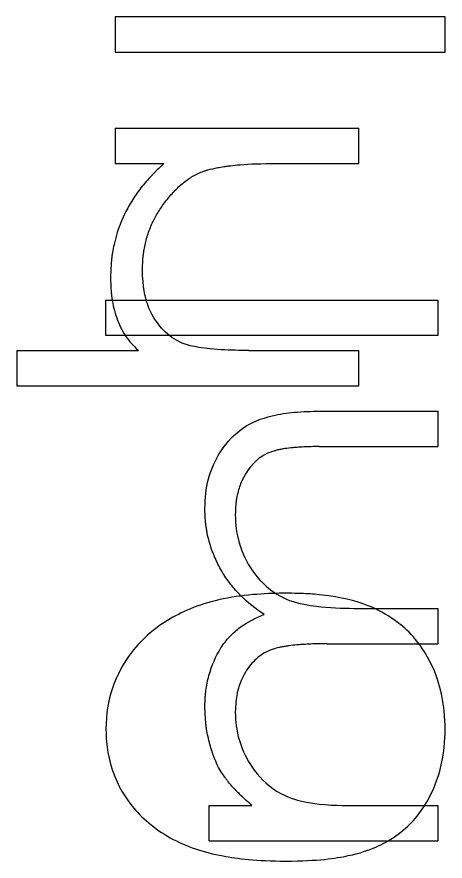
# Model space of a CAD drawing. Header units: inches. Extents: x -0.24 to 0.24, y -1.88 to 1.97.
# Drawn here: x 0.0591 to 0.1243, y 1.0588 to 1.1872 of the extents above; entities that cross this region are included whole.
import ezdxf

# ---------------------------------------------------------------- set-up
doc = ezdxf.new("R2010")
doc.units = ezdxf.units.IN
doc.layers.get('0').update_dxf_attribs({"linetype": 'CONTINUOUS'})

msp = doc.modelspace()

# ---------------------------------------------------------------- linework, layer by layer
for p, q in [((0.07408, 1.17031), (0.11115, 1.17031)), ((0.07408, 1.17031), (0.07408, 1.16492)), ((0.11115, 1.16492), (0.11115, 1.17031)), ((0.07408, 1.16492), (0.0815, 1.16492)), ((0.09848, 1.16492), (0.11115, 1.16492)), ((0.05913, 1.13646), (0.07762, 1.13646)), ((0.05913, 1.13646), (0.05913, 1.13108)), ((0.09444, 1.13646), (0.11115, 1.13646)), ((0.11115, 1.13108), (0.11115, 1.13646)), ((0.05913, 1.13108), (0.11115, 1.13108)), ((0.10516, 1.12723), (0.12319, 1.12723)), ((0.12319, 1.12723), (0.12319, 1.12185)), ((0.10514, 1.12185), (0.12319, 1.12185)), ((0.11045, 1.09723), (0.12319, 1.09723)), ((0.12319, 1.09723), (0.12319, 1.09185)), ((0.10633, 1.09185), (0.12319, 1.09185)), ((0.0884, 1.06185), (0.0884, 1.06723)), ((0.0884, 1.06723), (0.0949, 1.06723)), ((0.10936, 1.06723), (0.12319, 1.06723)), ((0.12319, 1.06723), (0.12319, 1.06185)), ((0.0884, 1.06185), (0.12319, 1.06185))]:
    msp.add_line(p, q)
for points in [[(0.12429, 1.18185), (0.12429, 1.18723), (0.07408, 1.18723), (0.07408, 1.18185)], [(0.07268, 1.13877), (0.07268, 1.14415), (0.12319, 1.14415), (0.12319, 1.13877)]]:
    msp.add_lwpolyline(points, close=True)
for points, knots in [([(0.0815, 1.16492), (0.08112, 1.16456), (0.08079, 1.16424), (0.0805, 1.16397), (0.08036, 1.16383), (0.08023, 1.1637), (0.08011, 1.16358), (0.08005, 1.16352), (0.08, 1.16347), (0.07995, 1.16342), (0.07989, 1.16336), (0.07987, 1.16334), (0.0798, 1.16326), (0.07924, 1.16269), (0.07874, 1.16212), (0.07821, 1.16145), (0.07768, 1.16079), (0.0772, 1.16011), (0.07676, 1.15942), (0.07632, 1.15874), (0.07594, 1.15806), (0.07557, 1.15732), (0.07485, 1.15584), (0.07429, 1.15427), (0.07392, 1.1526), (0.07382, 1.15218), (0.07374, 1.15176), (0.07368, 1.15135), (0.07364, 1.15114), (0.07361, 1.15093), (0.07358, 1.15072), (0.07357, 1.15062), (0.07356, 1.15052), (0.07355, 1.15041), (0.07353, 1.15031), (0.07352, 1.15017), (0.07351, 1.1501), (0.07346, 1.14954), (0.07341, 1.1487), (0.07338, 1.14757)], [0, 0, 0, 0, 0.062511, 0.062511, 0.062511, 0.09375, 0.09375, 0.09375, 0.109377, 0.109377, 0.109377, 0.125, 0.125, 0.125, 0.25, 0.25, 0.25, 0.374999, 0.374999, 0.374999, 0.5, 0.5, 0.5, 0.75, 0.75, 0.75, 0.812549, 0.812549, 0.812549, 0.84375, 0.84375, 0.84375, 0.859382, 0.859382, 0.859382, 0.875, 0.875, 0.875, 1, 1, 1, 1]), ([(0.07824, 1.14876), (0.07825, 1.14951), (0.07828, 1.15014), (0.07835, 1.15079), (0.07837, 1.15097), (0.07839, 1.15114), (0.07841, 1.1513), (0.07843, 1.15145), (0.07846, 1.15163), (0.07849, 1.15181), (0.07855, 1.15214), (0.07861, 1.15247), (0.07869, 1.15278), (0.07884, 1.15344), (0.07903, 1.15408), (0.07926, 1.15471), (0.07937, 1.15502), (0.0795, 1.15533), (0.07963, 1.15563), (0.07977, 1.15593), (0.07992, 1.15626), (0.08006, 1.15652), (0.08034, 1.15706), (0.08066, 1.15759), (0.08103, 1.15813), (0.08139, 1.15867), (0.08181, 1.15922), (0.08224, 1.15975), (0.08268, 1.16027), (0.08312, 1.16075), (0.08357, 1.16119), (0.08403, 1.16162), (0.08448, 1.16201), (0.08497, 1.16237), (0.08546, 1.16273), (0.08597, 1.16304), (0.08651, 1.16331), (0.08678, 1.16344), (0.08706, 1.16356), (0.08734, 1.16367), (0.08748, 1.16372), (0.08761, 1.16377), (0.08775, 1.16381), (0.0879, 1.16386), (0.08808, 1.16392), (0.08819, 1.16395), (0.08862, 1.16407), (0.08913, 1.16419), (0.0897, 1.16429), (0.08999, 1.16435), (0.0903, 1.1644), (0.09062, 1.16445), (0.09078, 1.16447), (0.09095, 1.1645), (0.09112, 1.16452), (0.09129, 1.16455), (0.09153, 1.16458), (0.09164, 1.16459), (0.09212, 1.16465), (0.09254, 1.16469), (0.09308, 1.16474), (0.09454, 1.16486), (0.09645, 1.16492), (0.09848, 1.16492)], [0, 0, 0, 0, 0.0625, 0.0625, 0.0625, 0.079734, 0.079734, 0.079734, 0.095037, 0.095037, 0.095037, 0.125, 0.125, 0.125, 0.1875, 0.1875, 0.1875, 0.218718, 0.218718, 0.218718, 0.249776, 0.249776, 0.249776, 0.312287, 0.312287, 0.312287, 0.374811, 0.374811, 0.374811, 0.43723, 0.43723, 0.43723, 0.499893, 0.499893, 0.499893, 0.562824, 0.562824, 0.562824, 0.594219, 0.594219, 0.594219, 0.609375, 0.609375, 0.609375, 0.625, 0.625, 0.625, 0.6875, 0.6875, 0.6875, 0.71875, 0.71875, 0.71875, 0.734375, 0.734375, 0.734375, 0.75, 0.75, 0.75, 0.817761, 0.817761, 0.817761, 1, 1, 1, 1]), ([(0.09444, 1.13646), (0.09306, 1.13647), (0.09162, 1.1365), (0.08865, 1.13668), (0.08745, 1.13683), (0.08576, 1.13712), (0.08461, 1.13735), (0.08247, 1.13856), (0.0816, 1.13932), (0.07984, 1.14143), (0.0793, 1.14265), (0.07866, 1.14455), (0.07827, 1.14615), (0.07824, 1.14876)], [-0.1151698, -0.1151698, -0.1151698, -0.1151698, -0.0926091, -0.0926091, -0.0667144, -0.0667144, -0.0505376, -0.0505376, -0.0378882, -0.0378882, -0.0198788, -0.0198788, 0, 0, 0, 0]), ([(0.07338, 1.14757), (0.07339, 1.14691), (0.07342, 1.14633), (0.07345, 1.14581), (0.07347, 1.14555), (0.07349, 1.1453), (0.07351, 1.14508), (0.07352, 1.14497), (0.07353, 1.14486), (0.07355, 1.14475), (0.07356, 1.14465), (0.07357, 1.14458), (0.07359, 1.14445), (0.07366, 1.14392), (0.07376, 1.1434), (0.07388, 1.1429), (0.07401, 1.1424), (0.07414, 1.14194), (0.07432, 1.14144), (0.0745, 1.14094), (0.0747, 1.14046), (0.07492, 1.14), (0.07515, 1.13954), (0.07538, 1.13914), (0.07567, 1.1387), (0.07581, 1.13848), (0.07596, 1.13827), (0.07611, 1.13807), (0.07619, 1.13797), (0.07627, 1.13787), (0.07634, 1.13778), (0.07642, 1.13768), (0.07652, 1.13757), (0.07658, 1.13751), (0.0768, 1.13726), (0.07715, 1.13691), (0.07762, 1.13646)], [0, 0, 0, 0, 0.125011, 0.125011, 0.125011, 0.1875, 0.1875, 0.1875, 0.218752, 0.218752, 0.218752, 0.25, 0.25, 0.25, 0.375, 0.375, 0.375, 0.5, 0.5, 0.5, 0.624982, 0.624982, 0.624982, 0.75, 0.75, 0.75, 0.8125, 0.8125, 0.8125, 0.843757, 0.843757, 0.843757, 0.875, 0.875, 0.875, 1, 1, 1, 1]), ([(0.08773, 1.11239), (0.08779, 1.11408), (0.08788, 1.11541), (0.0887, 1.11843), (0.08931, 1.11981), (0.09115, 1.12267), (0.09225, 1.12374), (0.09483, 1.12554), (0.09625, 1.12613), (0.09911, 1.1268), (0.10023, 1.12696), (0.10262, 1.12718), (0.10392, 1.12722), (0.10516, 1.12723)], [-0.07714685, -0.07714685, -0.07714685, -0.07714685, -0.0652384, -0.0652384, -0.05389282, -0.05389282, -0.03909815, -0.03909815, -0.02248694, -0.02248694, -0.01182451, -0.01182451, 0, 0, 0, 0]), ([(0.10514, 1.12185), (0.10431, 1.12184), (0.10353, 1.12183), (0.1028, 1.12179), (0.10244, 1.12178), (0.10209, 1.12175), (0.10176, 1.12173), (0.10159, 1.12172), (0.10142, 1.1217), (0.10126, 1.12169), (0.10118, 1.12168), (0.1011, 1.12168), (0.10102, 1.12167), (0.10095, 1.12166), (0.10091, 1.12166), (0.10079, 1.12165), (0.10039, 1.1216), (0.1, 1.12155), (0.09965, 1.12149), (0.09947, 1.12146), (0.0993, 1.12143), (0.09914, 1.12139), (0.09896, 1.12136), (0.09873, 1.12131), (0.09854, 1.12125), (0.09847, 1.12123), (0.0984, 1.12121), (0.09833, 1.12119), (0.09801, 1.1211), (0.09771, 1.121), (0.09743, 1.12088), (0.09726, 1.12081), (0.0971, 1.12074), (0.09694, 1.12066), (0.09678, 1.12057), (0.09668, 1.12052), (0.09649, 1.1204), (0.09518, 1.11957), (0.09406, 1.11818), (0.09336, 1.11663), (0.0931, 1.11605), (0.09289, 1.11543), (0.09273, 1.11478), (0.09268, 1.11457), (0.09262, 1.11429), (0.09259, 1.11412), (0.09255, 1.11393), (0.09252, 1.11372), (0.09249, 1.11353), (0.09247, 1.11336), (0.09245, 1.11317), (0.09243, 1.11295), (0.0924, 1.11252), (0.09237, 1.11198), (0.09236, 1.11145)], [0, 0, 0, 0, 0.125011, 0.125011, 0.125011, 0.187509, 0.187509, 0.187509, 0.218756, 0.218756, 0.218756, 0.234375, 0.234375, 0.234375, 0.25, 0.25, 0.25, 0.304276, 0.304276, 0.304276, 0.332488, 0.332488, 0.332488, 0.362881, 0.362881, 0.362881, 0.375, 0.375, 0.375, 0.430628, 0.430628, 0.430628, 0.465146, 0.465146, 0.465146, 0.5, 0.5, 0.5, 0.75, 0.75, 0.75, 0.84375, 0.84375, 0.84375, 0.875, 0.875, 0.875, 0.9106, 0.9106, 0.9106, 0.940723, 0.940723, 0.940723, 1, 1, 1, 1]), ([(0.09675, 1.09631), (0.09538, 1.09721), (0.09431, 1.09805), (0.09318, 1.09918), (0.09291, 1.09945), (0.09266, 1.09971), (0.09241, 1.1), (0.09213, 1.10031), (0.09188, 1.10061), (0.09164, 1.10093), (0.0914, 1.10124), (0.09116, 1.10156), (0.09094, 1.10188), (0.09072, 1.10221), (0.09053, 1.10251), (0.09032, 1.10287), (0.0899, 1.1036), (0.08953, 1.10434), (0.08921, 1.10509), (0.08905, 1.10547), (0.0889, 1.10585), (0.08876, 1.10624), (0.08863, 1.10662), (0.08851, 1.10698), (0.0884, 1.1074), (0.08828, 1.10782), (0.08818, 1.10824), (0.08809, 1.10865), (0.08805, 1.10885), (0.08802, 1.10906), (0.08798, 1.10926), (0.08797, 1.10936), (0.08795, 1.10946), (0.08793, 1.10956), (0.08792, 1.10966), (0.0879, 1.10979), (0.08789, 1.10986), (0.08782, 1.11042), (0.08777, 1.11126), (0.08773, 1.11239)], [0, 0, 0, 0, 0.25, 0.25, 0.25, 0.309525, 0.309525, 0.309525, 0.373354, 0.373354, 0.373354, 0.436996, 0.436996, 0.436996, 0.5, 0.5, 0.5, 0.625, 0.625, 0.625, 0.687499, 0.687499, 0.687499, 0.75, 0.75, 0.75, 0.812529, 0.812529, 0.812529, 0.84375, 0.84375, 0.84375, 0.85938, 0.85938, 0.85938, 0.875, 0.875, 0.875, 1, 1, 1, 1]), ([(0.09236, 1.11145), (0.0924, 1.11008), (0.09249, 1.1086), (0.09364, 1.10503), (0.09442, 1.1037), (0.09643, 1.10096), (0.09774, 1.09998), (0.09994, 1.09862), (0.10126, 1.09816), (0.10345, 1.09772), (0.10408, 1.09762), (0.1066, 1.09732), (0.1086, 1.09725), (0.11045, 1.09723)], [-0.06559119, -0.06559119, -0.06559119, -0.06559119, -0.05833917, -0.05833917, -0.05158206, -0.05158206, -0.04012402, -0.04012402, -0.02457837, -0.02457837, -0.01810559, -0.01810559, 0, 0, 0, 0]), ([(0.10007, 1.09954), (0.09743, 1.0995), (0.09404, 1.0994), (0.08716, 1.09797), (0.08457, 1.09687), (0.08026, 1.09435), (0.07822, 1.09268), (0.07534, 1.08892), (0.07436, 1.08707), (0.07301, 1.0831), (0.07271, 1.08116), (0.07268, 1.07883)], [-0.1041501, -0.1041501, -0.1041501, -0.1041501, -0.0807657, -0.0807657, -0.0586746, -0.0586746, -0.0352729, -0.0352729, -0.0177305, -0.0177305, 0, 0, 0, 0]), ([(0.12429, 1.07883), (0.12427, 1.08044), (0.12417, 1.0826), (0.12315, 1.08643), (0.1225, 1.08848), (0.1194, 1.0934), (0.11737, 1.09492), (0.11471, 1.09672), (0.11339, 1.09731), (0.11139, 1.09811), (0.10941, 1.09874), (0.1052, 1.09933), (0.10416, 1.0994), (0.10246, 1.09949), (0.10125, 1.09952), (0.10007, 1.09954)], [-0.05564608, -0.05564608, -0.05564608, -0.05564608, -0.0468896, -0.0468896, -0.04262605, -0.04262605, -0.03710661, -0.03710661, -0.02892229, -0.02892229, -0.01686502, -0.01686502, -0.01095235, -0.01095235, 0, 0, 0, 0]), ([(0.08773, 1.08235), (0.08775, 1.08285), (0.08777, 1.0833), (0.08779, 1.08369), (0.08781, 1.08389), (0.08782, 1.08407), (0.08783, 1.08424), (0.08784, 1.08432), (0.08785, 1.08441), (0.08786, 1.08448), (0.08787, 1.08456), (0.08787, 1.08461), (0.08789, 1.0847), (0.08798, 1.08548), (0.08814, 1.08622), (0.08835, 1.087), (0.08879, 1.08855), (0.0894, 1.08995), (0.09018, 1.0912), (0.09057, 1.09182), (0.09101, 1.0924), (0.0915, 1.09292), (0.09175, 1.09319), (0.09201, 1.09344), (0.09228, 1.09368), (0.09255, 1.09392), (0.09286, 1.09416), (0.09313, 1.09436), (0.09341, 1.09456), (0.09369, 1.09475), (0.09399, 1.09493), (0.09413, 1.09502), (0.09428, 1.09511), (0.09444, 1.0952), (0.09451, 1.09524), (0.09459, 1.09528), (0.09467, 1.09533), (0.09474, 1.09537), (0.09485, 1.09543), (0.0949, 1.09545), (0.09531, 1.09567), (0.09593, 1.09595), (0.09675, 1.09631)], [0, 0, 0, 0, 0.062512, 0.062512, 0.062512, 0.09375, 0.09375, 0.09375, 0.109377, 0.109377, 0.109377, 0.125, 0.125, 0.125, 0.25, 0.25, 0.25, 0.5, 0.5, 0.5, 0.625, 0.625, 0.625, 0.687493, 0.687493, 0.687493, 0.75, 0.75, 0.75, 0.812536, 0.812536, 0.812536, 0.84375, 0.84375, 0.84375, 0.859382, 0.859382, 0.859382, 0.875, 0.875, 0.875, 1, 1, 1, 1]), ([(0.10633, 1.09185), (0.10545, 1.09184), (0.10462, 1.09183), (0.10386, 1.0918), (0.10347, 1.09178), (0.1031, 1.09176), (0.10274, 1.09174), (0.10257, 1.09173), (0.10239, 1.09172), (0.10222, 1.09171), (0.10213, 1.0917), (0.10205, 1.0917), (0.10196, 1.09169), (0.10188, 1.09168), (0.10184, 1.09168), (0.10172, 1.09167), (0.1013, 1.09163), (0.1009, 1.09159), (0.10053, 1.09154), (0.10033, 1.09151), (0.10014, 1.09148), (0.09996, 1.09145), (0.09977, 1.09142), (0.09952, 1.09138), (0.09932, 1.09134), (0.09922, 1.09132), (0.09913, 1.0913), (0.09904, 1.09128), (0.09871, 1.0912), (0.0984, 1.09111), (0.09811, 1.09102), (0.09792, 1.09096), (0.09775, 1.09089), (0.09758, 1.09082), (0.09741, 1.09075), (0.09731, 1.09071), (0.0971, 1.0906), (0.09637, 1.09023), (0.0957, 1.08973), (0.09511, 1.08911), (0.09482, 1.0888), (0.09454, 1.08846), (0.09428, 1.08809), (0.09402, 1.08772), (0.09377, 1.08729), (0.09356, 1.08688), (0.09335, 1.08647), (0.09317, 1.08605), (0.09301, 1.08561), (0.09294, 1.08539), (0.09287, 1.08516), (0.0928, 1.08494), (0.09277, 1.08483), (0.09274, 1.08471), (0.09271, 1.0846), (0.09268, 1.08448), (0.09265, 1.08434), (0.09263, 1.08425), (0.09249, 1.08356), (0.0924, 1.08261), (0.09236, 1.08141)], [0, 0, 0, 0, 0.125012, 0.125012, 0.125012, 0.18751, 0.18751, 0.18751, 0.218756, 0.218756, 0.218756, 0.234375, 0.234375, 0.234375, 0.25, 0.25, 0.25, 0.302154, 0.302154, 0.302154, 0.330367, 0.330367, 0.330367, 0.360989, 0.360989, 0.360989, 0.375, 0.375, 0.375, 0.429173, 0.429173, 0.429173, 0.46426, 0.46426, 0.46426, 0.5, 0.5, 0.5, 0.625, 0.625, 0.625, 0.687497, 0.687497, 0.687497, 0.75, 0.75, 0.75, 0.812529, 0.812529, 0.812529, 0.84375, 0.84375, 0.84375, 0.859381, 0.859381, 0.859381, 0.875, 0.875, 0.875, 1, 1, 1, 1]), ([(0.08965, 1.07331), (0.08946, 1.07378), (0.08929, 1.0742), (0.08915, 1.07456), (0.08909, 1.07473), (0.08902, 1.0749), (0.08897, 1.07505), (0.08894, 1.07512), (0.08892, 1.0752), (0.08889, 1.07526), (0.08887, 1.07533), (0.08885, 1.07537), (0.08882, 1.07546), (0.08859, 1.07616), (0.08839, 1.07691), (0.08822, 1.0777), (0.08813, 1.07809), (0.08806, 1.07848), (0.088, 1.07887), (0.08797, 1.07906), (0.08794, 1.07925), (0.08792, 1.07944), (0.08791, 1.07953), (0.0879, 1.07963), (0.08789, 1.07972), (0.08788, 1.07982), (0.08786, 1.07994), (0.08786, 1.08001), (0.08781, 1.08052), (0.08777, 1.08131), (0.08773, 1.08235)], [0, 0, 0, 0, 0.125012, 0.125012, 0.125012, 0.1875, 0.1875, 0.1875, 0.218752, 0.218752, 0.218752, 0.25, 0.25, 0.25, 0.5, 0.5, 0.5, 0.625068, 0.625068, 0.625068, 0.6875, 0.6875, 0.6875, 0.718759, 0.718759, 0.718759, 0.75, 0.75, 0.75, 1, 1, 1, 1]), ([(0.09236, 1.08141), (0.09241, 1.08003), (0.09249, 1.07875), (0.0935, 1.07544), (0.0942, 1.07416), (0.09596, 1.07148), (0.09721, 1.07041), (0.09969, 1.06869), (0.10115, 1.06822), (0.10477, 1.06733), (0.10751, 1.06724), (0.10936, 1.06723)], [-0.03661772, -0.03661772, -0.03661772, -0.03661772, -0.03390822, -0.03390822, -0.03118083, -0.03118083, -0.02599891, -0.02599891, -0.01807984, -0.01807984, 0, 0, 0, 0]), ([(0.07268, 1.07883), (0.0727, 1.07738), (0.07282, 1.07513), (0.07455, 1.07004), (0.07575, 1.06828), (0.07809, 1.06538), (0.08005, 1.06368), (0.08492, 1.06096), (0.08752, 1.06011), (0.09262, 1.05916), (0.09558, 1.0588), (0.10007, 1.05877)], [-0.234219, -0.234219, -0.234219, -0.234219, -0.1955621, -0.1955621, -0.1575839, -0.1575839, -0.0998033, -0.0998033, -0.0415217, -0.0415217, 0, 0, 0, 0]), ([(0.10007, 1.05877), (0.10503, 1.0588), (0.10757, 1.05918), (0.11297, 1.06032), (0.11507, 1.06148), (0.11811, 1.06345), (0.11975, 1.06501), (0.12219, 1.06879), (0.12296, 1.07068), (0.12418, 1.07506), (0.12427, 1.07724), (0.12429, 1.07883)], [-0.04051557, -0.04051557, -0.04051557, -0.04051557, -0.03680281, -0.03680281, -0.03043587, -0.03043587, -0.0205326, -0.0205326, -0.01211017, -0.01211017, 0, 0, 0, 0]), ([(0.0949, 1.06723), (0.0943, 1.06776), (0.09375, 1.06825), (0.09327, 1.0687), (0.09304, 1.06893), (0.09281, 1.06915), (0.09261, 1.06936), (0.0925, 1.06947), (0.0924, 1.06957), (0.09231, 1.06967), (0.09226, 1.06972), (0.09222, 1.06977), (0.09217, 1.06982), (0.09212, 1.06987), (0.0921, 1.0699), (0.09204, 1.06997), (0.09179, 1.07025), (0.09155, 1.07053), (0.09134, 1.07079), (0.09123, 1.07092), (0.09113, 1.07105), (0.09103, 1.07118), (0.09094, 1.07131), (0.09083, 1.07146), (0.09076, 1.07155), (0.09049, 1.07193), (0.09012, 1.07252), (0.08965, 1.07331)], [0, 0, 0, 0, 0.250011, 0.250011, 0.250011, 0.375009, 0.375009, 0.375009, 0.4375, 0.4375, 0.4375, 0.468749, 0.468749, 0.468749, 0.5, 0.5, 0.5, 0.625, 0.625, 0.625, 0.687508, 0.687508, 0.687508, 0.75, 0.75, 0.75, 1, 1, 1, 1])]:
    msp.add_open_spline(points, degree=3, knots=knots)

doc.saveas('drawing.dxf')
